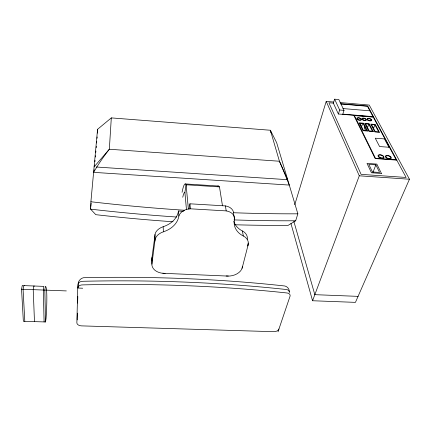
<?xml version="1.0" encoding="UTF-8"?>
<svg xmlns="http://www.w3.org/2000/svg" width="431" height="431" viewBox="0 0 431 431"><rect width="100%" height="100%" fill="white"/><g stroke="black" fill="none" stroke-linecap="round" stroke-linejoin="round"><path stroke-width="0.65" d="M77.364 313.116L77.214 319.123A4.671 2.995 1.8 0 0 77.348 319.904M77.628 303.106L77.801 296.431M78.022 287.757L78.124 283.69A6.061 5.118 -45.5 0 1 83.469 277.72A631.701 239.868 -2.7 0 1 284.907 286.001A5.732 5.511 22 0 1 289.298 292.056M234.933 224.761A574.744 195.027 7.2 0 0 288.161 225.343L295.682 220.769L297.853 213.819L276.67 142.72L270.372 130.248L111.306 117.9L97.557 129.316L90.903 201.746L90.607 209.148L95.801 214.67A574.744 195.027 7.2 0 0 173.03 221.749M97.384 133.125L97.557 129.316M111.306 117.9L109.334 149.245A75.113 25.122 -60.4 0 0 93.602 172.352L289.287 185.077A70.652 5.129 69.1 0 0 279.428 161.237L270.372 130.248L270.986 132.791M247.286 239.28L247.389 238.101A13.442 9.703 -9.3 0 0 242.373 230.962A24.475 18.097 -12 0 1 233.796 221.313M90.731 207.812L90.607 209.148A599.839 196.714 7.2 0 0 176.629 217.019M90.849 206.476L91.156 203.136M94.082 171.053L94.2 169.717M94.508 166.377L94.626 165.035M94.933 161.695L95.052 160.359M95.359 157.019L95.483 155.683M95.784 152.337L95.908 151.001M96.21 147.661L96.334 146.325M96.636 142.979L96.759 141.643M97.061 138.303L97.185 136.966M154.907 234.507L155.058 239.625L151.884 264.235L151.771 259.069L155.268 233.311A13.652 9.999 -3.4 0 1 163.166 226.717A25.052 19.012 -1.8 0 0 178.477 211.034L183.547 211.325M45.541 321.962L46.074 318.293A36.565 3.146 -85.5 0 0 45.39 286.443L44.824 290.095L45.541 321.962L23.355 321.278L21.55 289.212L22.256 285.543A36.775 4.455 -85 0 1 22.8 285.758M186.44 209.401L184.899 192.296L186.1 184.764L219.471 186.887L222.482 205.802M189.053 209.008L189.926 203.804L225.386 205.899A11.395 8.539 -8.7 0 1 233.656 214.196M44.102 321.919L43.316 290.036L43.887 286.383L23.77 285.602L23.075 289.271L24.809 321.321M242.513 266.692L241.635 269.364A13.14 9.137 -8.4 0 1 229.879 276.029L226.13 276.002M242.103 268.281L248.267 244.334L248.019 243.068M294.761 204.709L326.202 101.387L333.486 102.012M373.58 116.914L338.373 113.999L333.373 103.133L334.612 99.184L338.852 99.55L344.008 110.368L342.699 114.36M338.373 113.999L339.66 110.002L334.612 99.184M278 331.816L290.031 296.253A4.676 3.055 -11.6 0 0 286.577 292.935A636.765 238.278 -2.7 0 0 82.806 284.891A4.946 3.319 2.5 0 0 77.747 288.032L76.863 322.749A4.698 2.995 1.7 0 0 81.464 325.874L273.728 331.687A4.439 2.775 -10.2 0 0 278.954 328.993M361.377 127.237L362.73 123.438M364.852 126.154L364.243 127.851L365.725 130.787M367.341 128.099L368.78 124.139L365.666 123.886L369.254 130.911L372.411 131.159L368.78 124.139M373.424 128.697L374.889 124.742L371.511 124.473L375.272 131.66L378.704 131.929L374.889 124.742M340.107 102.578L369.248 105.072L409.45 179.231L355.44 302.368L312.561 300.746L359.287 175.805L326.202 101.387M372.971 172.314L375.87 164.868L368.817 164.362L372.432 171.974L379.592 172.475L375.87 164.868M94.103 166.867L109.334 149.245L279.428 161.237L287.687 179.695L96.113 167.002M165.111 273.389L161.302 273.087A13.35 9.401 -3.3 0 1 151.938 265.367L151.976 257.442M82.698 288.226L77.747 288.032L78.108 284.422A4.919 3.319 2.6 0 1 83.14 281.281A634.222 239.081 -2.7 0 1 285.737 289.449A4.649 3.055 -11.6 0 1 289.271 292.358M21.55 289.212L66.32 290.914M358.075 296.366L314.835 294.669L293.856 221.405M162.853 273.292L228.322 276.099M154.686 236.236L154.831 241.36L155.419 238.429A13.776 10.021 -3.5 0 1 163.392 231.813A25.289 19.066 -1.8 0 0 178.854 216.076A11.583 8.695 -5.5 0 1 190.416 208.814L226.205 210.894A11.502 8.555 -8.7 0 1 234.545 219.207A24.707 18.14 -11.9 0 0 243.321 235.999A13.56 9.724 -9.2 0 1 248.369 243.149L247.83 246.02L247.588 244.754M185.416 183.945L218.479 186.052M359.287 175.805L409.45 179.231M396.795 160.127L375.148 158.549L353.781 115.276M339.66 110.002L344.008 110.368M343.028 114.145L373.009 116.634L367.449 106.263L340.808 103.99M333.373 103.133L328.901 102.75L361.097 174.361L406.104 177.453L367.751 106.064L340.948 103.774M342.925 108.558L369.895 110.826M290.936 223.473L312.561 300.746M242.373 230.962L243.321 235.999M233.764 214.821L234.545 219.207M225.386 205.899L226.205 210.894M189.926 203.804L190.416 208.814M188.369 208.992L186.1 184.764A33.586 4.068 -86.8 0 0 182.071 192.301M178.477 211.034L178.854 216.076M151.771 259.069L151.825 260.2M163.166 226.717L163.392 231.813M34.475 321.623L33.219 289.654L33.85 285.995A36.667 3.798 -85.3 0 1 34.313 286.2M23.77 285.602A36.759 4.369 -85.1 0 1 24.303 285.812M368.753 120.669A1.961 0.921 16.8 0 1 369.243 120.82M357.741 119.953A1.907 0.9 16.4 0 1 358.204 119.99M217.429 186.305A33.332 5.77 -86.9 0 1 219.471 186.887M182.755 197.258A25.235 3.06 -86.8 0 1 184.899 192.296M297.853 213.819A603.535 194.462 7.3 0 1 233.532 212.736M184.468 210.242A603.535 194.462 7.3 0 1 90.903 201.746M295.682 220.769A599.839 196.714 7.2 0 1 234.017 219.907M381.435 173.467L371.447 172.777L367.023 163.397L376.829 164.098L381.435 173.467M396.159 159.793L375.487 158.285L354.347 115.562L373.273 117.124L396.159 159.793M388.929 147.251L379.571 146.54L375.266 138.2L384.468 138.911L388.929 147.251M366.695 130.615L363.392 130.356L359.853 123.255L363.107 123.519L366.695 130.615M367.508 131.029L362.95 130.668L359.061 122.851L363.543 123.212L367.508 131.029M373.316 131.622L368.769 131.261L364.782 123.438L369.259 123.805L373.316 131.622M379.425 132.295L374.889 131.94L370.805 124.112L375.266 124.478L379.425 132.295M362.983 119.699A1.81 0.846 16.6 0 0 365.881 119.915A1.81 0.846 16.6 0 0 363.667 118.38A1.81 0.846 16.6 0 0 362.983 119.699M368.036 119.974A1.966 0.916 16.7 0 0 371.242 120.324A1.966 0.916 16.7 0 0 368.968 118.611A1.966 0.916 16.7 0 0 368.036 119.974M357.337 119.306A2.387 1.121 16.4 0 0 361.297 119.904A2.387 1.121 16.4 0 0 358.818 117.771A2.387 1.121 16.4 0 0 357.337 119.306M362.606 119.823A2.387 1.121 16.6 0 0 366.425 120.104A2.387 1.121 16.6 0 0 363.5 118.072A2.387 1.121 16.6 0 0 362.606 119.823M367.745 120.044A2.387 1.115 16.7 0 0 371.63 120.47A2.387 1.115 16.7 0 0 368.871 118.39A2.387 1.115 16.7 0 0 367.745 120.044M378.984 157.207A3.136 1.568 18.4 0 0 383.962 157.563A3.136 1.568 18.4 0 0 380.104 154.724A3.136 1.568 18.4 0 0 378.984 157.207M386.338 157.891A3.136 1.562 18.7 0 0 391.3 158.242A3.136 1.562 18.7 0 0 387.41 155.402A3.136 1.562 18.7 0 0 386.338 157.891M379.323 157.089A2.613 1.309 18.4 0 0 383.471 157.385A2.613 1.309 18.4 0 0 380.261 155.015A2.613 1.309 18.4 0 0 379.323 157.089M386.736 157.746A2.511 1.25 18.7 0 0 390.707 158.026A2.511 1.25 18.7 0 0 387.598 155.753A2.511 1.25 18.7 0 0 386.736 157.746M357.698 119.242A1.907 0.9 16.4 0 0 360.871 119.721A1.907 0.9 16.4 0 0 358.888 118.013A1.907 0.9 16.4 0 0 357.698 119.242"/></g></svg>
